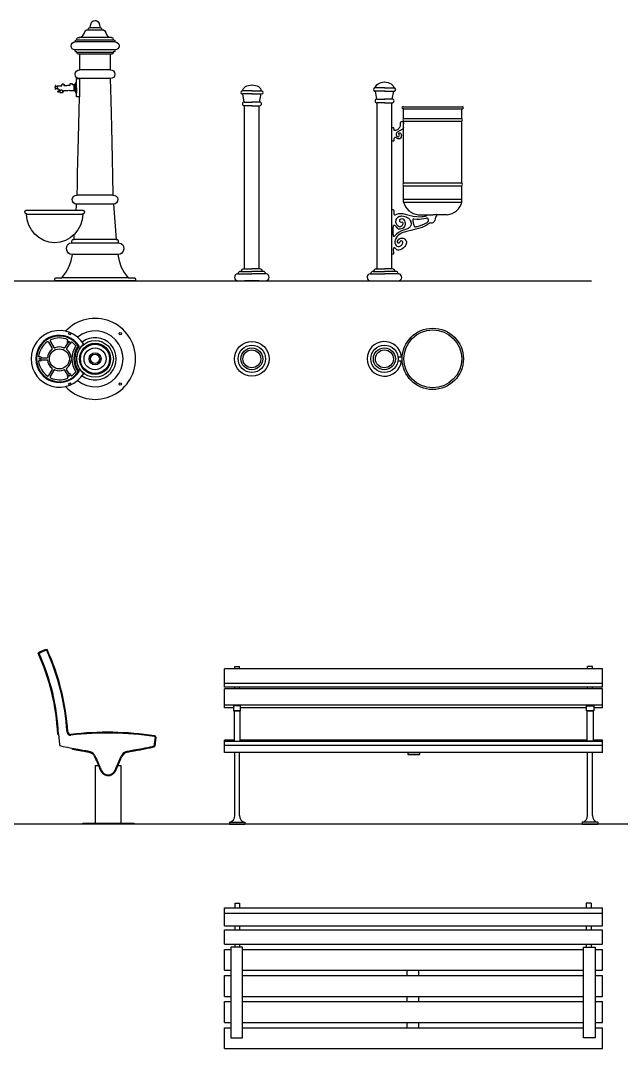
# Model space of a CAD drawing. Header units: millimetres. Extents: x 4238 to 14021, y -44 to 5418.
# Drawn here: x 7215 to 10331, y -44 to 5289 of the extents above; entities that cross this region are included whole.
import ezdxf

# ---------------------------------------------------------------- set-up
doc = ezdxf.new("R2010")
doc.units = ezdxf.units.MM
doc.layers.add('cad-block.com', color=250, linetype='Continuous')

# ---------------------------------------------------------------- blocks, each defined once
blk = doc.blocks.new('bench 1_side_cad-block.com')
at = {"color": 0}
for p, q in [((-258.2, 466.1), (-262.2, 465.9)), ((-258.2, 466.1), (-253.1, 413.3)), ((243.1, 451.8), (236.8, 405.3)), ((247.2, 451.9), (240.7, 404.8)), ((-188, 394.2), (-188.8, 390.4)), ((-66.4, 305), (-51.3, 305)), ((-66.4, 5), (-66.4, 305)), ((50.5, 305), (66.6, 305)), ((66.6, 5), (66.6, 305)), ((-132.5, 5), (132.5, 5)), ((-132.5, 0), (-132.5, 5)), ((132.5, 0), (-132.5, 0)), ((-64.9, 5), (65.1, 5)), ((132.5, 5), (132.5, 0))]:
    blk.add_line(p, q, dxfattribs=at)
for centre, radius, start, end in [((-295.8, 790), 118.5, 100.2214, 125.1364), ((-1456.1, 393.9), 1249.3, 3.8734, 24.2291), ((-1383, 417.6), 1121.8, 2.4651, 24.7273), ((-295.8, 790), 114.5, 101.7815, 123.5319), ((-1381, 417.8), 1123.9, 2.4608, 24.5873), ((-1456.1, 393.9), 1245.3, 3.8688, 24.0834), ((-195.5, 480), 18.3, 186.5571, 274.6556), ((-195.5, 480), 14.3, 186.5571, 274.6556), ((-3.9, -1196.2), 1672.9, 81.6055, 96.5368), ((-3.9, -1196.2), 1668.9, 81.605, 96.5392), ((239.5, 451), 3.79, 12.5275, 85.7617), ((239.5, 451), 7.79, 6.3348, 85.7617), ((-243.2, 415.9), 10.3, 194.9532, 256.5278), ((236, 406), 4.89, 294.3934, 345.9774), ((-102.2, 341.6), 31.4, 28.0489, 54.9987), ((-102.2, 341.6), 35.4, 28.0489, 54.9987), ((118.6, 326.3), 58.2, 128.8093, 152.9606), ((118.6, 326.3), 54.2, 129.0187, 152.9606)]:
    blk.add_arc(centre, radius, start, end, dxfattribs=at)
for points, knots in [([(-245.6, 405.9), (-230.4, 402.8), (-201.4, 396.7), (-160.2, 389.1), (-127.9, 383.2), (-106.3, 379.7), (-94, 376.9), (-86.9, 373.9), (-83.2, 371.5), (-81.9, 370.6)], [0, 0, 0, 0, 46.488707, 88.875786, 125.620049, 145.090148, 154.608887, 163.30182, 167.996873, 167.996873, 167.996873, 167.996873]), ([(-188.8, 390.4), (-182.8, 389.2), (-176.9, 388.1), (-164.9, 385.9), (-158.8, 384.8), (-146.7, 382.6), (-140.6, 381.5), (-131.6, 379.9), (-128.7, 379.4), (-123.4, 378.5), (-121.1, 378.1), (-116.5, 377.3), (-114.2, 376.9), (-110.1, 376.2), (-108.3, 375.9), (-105.4, 375.3), (-104.3, 375.1), (-102.1, 374.6), (-101, 374.4), (-98.6, 373.8), (-97.3, 373.4), (-95.1, 372.8), (-94.3, 372.5), (-92.6, 371.9), (-91.7, 371.5), (-90, 370.7), (-89.1, 370.3), (-87.5, 369.4), (-86.8, 369), (-85.5, 368.2), (-84.8, 367.8), (-84.1, 367.3)], [58.71184, 58.71184, 58.71184, 58.71184, 76.881178, 76.881178, 95.346064, 95.346064, 113.81095, 113.81095, 122.757193, 122.757193, 129.763493, 129.763493, 136.769793, 136.769793, 142.370767, 142.370767, 145.800372, 145.800372, 149.229977, 149.229977, 153.583246, 153.583246, 156.519745, 156.519745, 159.456245, 159.456245, 162.74667, 162.74667, 165.414627, 165.414627, 167.996873, 167.996873, 167.996873, 167.996873]), ([(82.1, 371.7), (83, 372.3), (86.4, 374.3), (93, 377.2), (109.2, 380.9), (138.4, 385.6), (180.8, 393.5), (215.4, 399.9), (234.2, 404.7), (236.8, 405.3)], [10.937691, 10.937691, 10.937691, 10.937691, 14.108897, 22.80183, 32.320569, 63.999291, 111.382368, 161.713075, 169.61844, 169.61844, 169.61844, 169.61844]), ([(84.5, 368.4), (84.9, 368.7), (85.4, 369), (86.6, 369.8), (87.3, 370.2), (88.8, 370.9), (89.6, 371.3), (91.3, 372), (92.3, 372.4), (94.3, 373.1), (95.3, 373.4), (97.3, 374), (98.4, 374.3), (100.4, 374.8), (101.4, 375), (103.6, 375.4), (104.7, 375.7), (107, 376.1), (108.2, 376.4), (111.7, 377), (114, 377.5), (121, 378.7), (125.7, 379.5), (133.3, 380.8), (136.2, 381.3), (141.9, 382.3), (144.8, 382.8), (153.5, 384.4), (159.3, 385.4), (170.2, 387.4), (175.4, 388.4), (190.9, 391.3), (201.2, 393.2), (215.3, 396.2), (218.9, 397), (225.1, 398.4), (227.7, 399), (232.8, 400.2), (235.4, 400.9), (238, 401.5)], [11.151629, 11.151629, 11.151629, 11.151629, 12.985734, 12.985734, 15.725955, 15.725955, 18.466177, 18.466177, 21.988985, 21.988985, 25.351373, 25.351373, 28.713762, 28.713762, 31.897503, 31.897503, 35.469233, 35.469233, 39.040962, 39.040962, 46.184421, 46.184421, 60.47134, 60.47134, 69.263341, 69.263341, 78.055343, 78.055343, 95.639345, 95.639345, 111.401571, 111.401571, 142.926022, 142.926022, 154.114058, 154.114058, 161.892494, 161.892494, 169.874113, 169.874113, 169.874113, 169.874113]), ([(-74.5, 356.4), (-72.3, 352.1), (-70.1, 347.8), (-66.6, 340.6), (-65.2, 337.7), (-62.6, 331.9), (-61.3, 329), (-57.5, 320.2), (-55, 314.3), (-51.8, 306.3), (-51, 304.3), (-49.4, 300), (-48.5, 297.7), (-46.6, 293), (-45.7, 290.7), (-43.7, 286.2), (-42.7, 284), (-41, 280.4), (-40.3, 279), (-38.7, 276.2), (-37.9, 274.8), (-36.2, 272), (-35.2, 270.6), (-33.5, 268.3), (-32.7, 267.4), (-31.4, 265.9), (-30.7, 265.2), (-29.4, 264), (-28.8, 263.3), (-26.7, 261.6), (-25.2, 260.5), (-22.5, 258.7), (-21.3, 257.9), (-18.8, 256.6), (-17.5, 255.9), (-13.6, 254.2), (-10.8, 253.3), (-6.5, 252.4), (-5, 252.2), (-2, 251.9), (-0.5, 251.9), (2.8, 252), (4.7, 252.2), (8.4, 252.9), (10.2, 253.4), (13.9, 254.7), (15.9, 255.5), (19.3, 257.2), (20.8, 258.1), (23.7, 259.9), (25.1, 261), (27.8, 263.2), (29, 264.3), (31.1, 266.5), (31.9, 267.4), (33.5, 269.4), (34.2, 270.3), (35.8, 272.7), (36.7, 274), (38, 276.5), (38.6, 277.6), (39.7, 279.7), (40.2, 280.8), (41, 282.5), (41.3, 283.2), (41.9, 284.6), (42.2, 285.2), (43.1, 287.3), (43.7, 288.6), (45.4, 292.7), (46.6, 295.4), (50, 303.6), (52.2, 309.1), (56.6, 320), (58.8, 325.5), (63.9, 337.7), (67, 344.4), (70.3, 351)], [7.45092, 7.45092, 7.45092, 7.45092, 22.078019, 22.078019, 31.735916, 31.735916, 41.393814, 41.393814, 60.709608, 60.709608, 67.175122, 67.175122, 74.613045, 74.613045, 82.050968, 82.050968, 89.05615, 89.05615, 93.620963, 93.620963, 98.185776, 98.185776, 102.947924, 102.947924, 106.04486, 106.04486, 108.518174, 108.518174, 110.991488, 110.991488, 115.938116, 115.938116, 119.842499, 119.842499, 123.746882, 123.746882, 131.555648, 131.555648, 135.547712, 135.547712, 139.539776, 139.539776, 144.561897, 144.561897, 149.584018, 149.584018, 155.218337, 155.218337, 159.970616, 159.970616, 164.722895, 164.722895, 169.423049, 169.423049, 172.805942, 172.805942, 176.188836, 176.188836, 180.56899, 180.56899, 184.007661, 184.007661, 187.446332, 187.446332, 189.651959, 189.651959, 191.857586, 191.857586, 196.268841, 196.268841, 205.09135, 205.09135, 222.736369, 222.736369, 240.381388, 240.381388, 262.831517, 262.831517, 262.831517, 262.831517]), ([(-70.9, 358.3), (-68.4, 353.3), (-59.3, 335.3), (-48.4, 308.9), (-38.6, 283.2), (-29.5, 268.6), (-18.9, 260.5), (-7, 255.7), (6.3, 255.7), (18.2, 260.5), (28.4, 268.4), (34, 276.9), (39.6, 289), (50, 313.7), (58.8, 337.2), (66.8, 352.8)], [7.45092, 7.45092, 7.45092, 7.45092, 24.09007, 67.965748, 93.004595, 106.6789, 118.806426, 132.553999, 144.238458, 157.986031, 170.113558, 182.413766, 187.911039, 210.279972, 262.831517, 262.831517, 262.831517, 262.831517])]:
    blk.add_open_spline(points, degree=3, knots=knots, dxfattribs=at)
blk = doc.blocks.new('bench 2_front_cad-block.com')
at = {"color": 0}
for p, q in [((980, 805.8), (-980, 805.8)), ((-980, 710.8), (-980, 805.8)), ((-927.4, 818.1), (-902.4, 818.1)), ((-927.4, 805.8), (-927.4, 818.1)), ((-902.4, 805.8), (-902.4, 818.1)), ((927.5, 818.1), (902.5, 818.1)), ((902.5, 805.8), (902.5, 818.1)), ((927.5, 805.8), (927.5, 818.1)), ((980, 710.8), (980, 805.8)), ((980, 729.4), (-980, 729.4)), ((980, 710.8), (-980, 710.8)), ((980, 702.9), (-980, 702.9)), ((980, 702.9), (-980, 702.9)), ((-980, 604.3), (-980, 702.9)), ((-927.4, 702.9), (-927.4, 710.8)), ((-902.4, 702.9), (-902.4, 710.8)), ((902.5, 702.9), (902.5, 710.8)), ((927.5, 702.9), (927.5, 710.8)), ((980, 604.3), (980, 702.9)), ((980, 617.2), (-980, 617.2)), ((-934.7, 604.3), (-980, 604.3)), ((896.7, 604.3), (-896.7, 604.3)), ((896.7, 604.3), (887.3, 604.3)), ((980, 604.3), (934.8, 604.3)), ((-980, 371.7), (-980, 436.6)), ((-930.6, 436.6), (-980, 436.6)), ((980, 428.5), (-980, 428.5)), ((899.4, 436.6), (-899.4, 436.6)), ((899.4, 436.6), (883.2, 436.6)), ((980, 436.6), (930.7, 436.6)), ((980, 436.6), (930.7, 436.6)), ((980, 371.7), (980, 436.6)), ((980, 408.2), (-980, 408.2)), ((980, 371.7), (-980, 371.7)), ((-927.4, 45.1), (-927.4, 371.7)), ((-902.4, 45.1), (-902.4, 371.7)), ((-30, 371.7), (-30, 361.7)), ((-30, 371.7), (30, 371.7)), ((-30, 361.7), (30, 361.7)), ((30, 371.7), (30, 361.7)), ((902.5, 45.1), (902.5, 371.7)), ((927.5, 45.1), (927.5, 371.7)), ((-954.9, 10), (-954.9, 0)), ((-954.9, 10), (-874.9, 10)), ((-954.9, 0), (-874.9, 0)), ((-874.9, 10), (-874.9, 0)), ((875, 10), (875, 0)), ((955, 10), (875, 10)), ((875, 0), (955, 0)), ((955, 10), (955, 0))]:
    blk.add_line(p, q, dxfattribs=at)
for points in [[(-896.7, 613.1), (-934.7, 613.1), (-934.7, 588.1), (-896.7, 588.1)], [(-899.4, 588.1), (-930.6, 588.1), (-930.6, 431.4), (-899.4, 431.4)], [(896.7, 613.1), (934.8, 613.1), (934.8, 588.1), (896.7, 588.1)], [(899.4, 588.1), (930.7, 588.1), (930.7, 431.4), (899.4, 431.4)]]:
    blk.add_lwpolyline(points, close=True, dxfattribs=at)
for centre, start, end in [((-961, 43.1), 280.4031, 3.4448), ((-868.9, 43.1), 176.5552, 259.5969), ((868.9, 43.1), 280.4031, 3.4448), ((961.1, 43.1), 176.5552, 259.5969)]:
    blk.add_arc(centre, 33.6, start, end, dxfattribs=at)
blk = doc.blocks.new('bench 2_top_cad-block.com')
at = {"color": 0}
for p, q in [((-980, 0), (980, 0)), ((-980, -93), (-980, 0)), ((-927, 25), (-927, 0)), ((-927, 25), (-902, 25)), ((-902, 25), (-902, 0)), ((895.7, 25), (895.7, 0)), ((920.7, 25), (895.7, 25)), ((920.7, 25), (920.7, 0)), ((980, -93), (980, 0)), ((-980, -28.2), (980, -28.2)), ((-980, -93), (980, -93)), ((-927, -93), (-927, -113.5)), ((-902, -93), (-902, -113.5)), ((895.7, -93), (895.7, -113.5)), ((920.7, -93), (920.7, -113.5)), ((-980, -113.5), (980, -113.5)), ((-980, -188.6), (-980, -113.5)), ((980, -188.6), (980, -113.5)), ((-980, -188.6), (980, -188.6)), ((-927, -188.6), (-927, -203.8)), ((-902, -188.6), (-902, -203.8)), ((895.7, -188.6), (895.7, -203.8)), ((920.7, -188.6), (920.7, -203.8)), ((-980, -216.1), (-947.9, -216.1)), ((-980, -323.7), (-980, -216.1)), ((-887.1, -216.1), (880.8, -216.1)), ((941.6, -216.1), (980, -216.1)), ((941.6, -216.1), (980.1, -216.1)), ((980, -323.7), (980, -216.1)), ((-980, -323.7), (-947.9, -323.7)), ((-980, -351.3), (-947.9, -351.3)), ((-980, -458.9), (-980, -351.3)), ((-887.1, -323.7), (880.8, -323.7)), ((-887.1, -351.3), (880.8, -351.3)), ((-33.1, -351.3), (-33.1, -323.7)), ((26.9, -351.3), (26.9, -323.7)), ((941.6, -323.7), (980, -323.7)), ((941.6, -323.7), (980.1, -323.7)), ((941.6, -351.3), (980, -351.3)), ((941.6, -351.3), (980.1, -351.3)), ((980, -458.9), (980, -351.3)), ((-980, -458.9), (-947.9, -458.9)), ((-887.1, -458.9), (880.8, -458.9)), ((-33.1, -486.4), (-33.1, -458.9)), ((26.9, -486.4), (26.9, -458.9)), ((941.6, -458.9), (980, -458.9)), ((941.6, -458.9), (980.1, -458.9)), ((-980, -486.4), (-947.9, -486.4)), ((-980, -594), (-980, -486.4)), ((-887.1, -486.4), (880.8, -486.4)), ((941.6, -486.4), (980, -486.4)), ((941.6, -486.4), (980.1, -486.4)), ((980, -594), (980, -486.4)), ((-980, -594), (-947.9, -594)), ((-980, -621.6), (-947.9, -621.6)), ((-980, -729.2), (-980, -621.6)), ((-887.1, -594), (880.8, -594)), ((-887.1, -621.6), (880.8, -621.6)), ((-33.1, -621.6), (-33.1, -594)), ((26.9, -621.6), (26.9, -594)), ((941.6, -594), (980, -594)), ((941.6, -594), (980.1, -594)), ((941.6, -621.6), (980, -621.6)), ((941.6, -621.6), (980.1, -621.6)), ((980, -729.2), (980, -621.6)), ((-980, -729.2), (980, -729.2))]:
    blk.add_line(p, q, dxfattribs=at)
for points in [[(-887.1, -203.8), (-947.9, -203.8), (-947.9, -675), (-887.1, -675)], [(880.8, -203.8), (941.6, -203.8), (941.6, -675), (880.8, -675)]]:
    blk.add_lwpolyline(points, close=True, dxfattribs=at)
blk = doc.blocks.new('SAF det 1_side_cad-block.com')
at = {"color": 0}
for p, q in [((-25.4, 1316.8), (-20.5, 1334.3)), ((-20.5, 1334.3), (-16.3, 1342.5)), ((-16.3, 1342.5), (-9.5, 1347.8)), ((-9.5, 1347.8), (0, 1349.8)), ((0, 1349.8), (2.7, 1349.6)), ((2.7, 1349.6), (4.7, 1349.3)), ((4.7, 1349.3), (8.9, 1348)), ((8.9, 1348), (16.1, 1342.5)), ((16.1, 1342.5), (20.5, 1334.3)), ((20.5, 1334.3), (24.7, 1318.2)), ((-60.8, 1274.6), (-57.2, 1282.8)), ((-57.2, 1282.8), (-53.7, 1290.8)), ((-53.7, 1290.8), (-50.1, 1296.5)), ((-50.1, 1296.5), (-44, 1300.9)), ((-44, 1300.9), (-36.2, 1302.3)), ((-36.2, 1302.3), (-34.9, 1302.3)), ((-34.9, 1302.3), (-34.2, 1309.1)), ((-34.9, 1302.3), (34.7, 1302.3)), ((-34.2, 1309.1), (-31.8, 1311.6)), ((-31.8, 1311.6), (-28.5, 1312.6)), ((-28.5, 1312.6), (-26.9, 1314)), ((28.5, 1312.6), (-28.5, 1312.6)), ((-26.9, 1314), (-25.4, 1316.8)), ((24.7, 1318.2), (25.2, 1316.8)), ((25.2, 1316.8), (26.7, 1314)), ((26.7, 1314), (28.5, 1312.6)), ((28.5, 1312.6), (31.8, 1311.6)), ((31.8, 1311.6), (34.2, 1309.1)), ((34.2, 1309.1), (34.7, 1302.3)), ((34.7, 1302.3), (35.4, 1302.3)), ((35.4, 1302.3), (43.5, 1301.1)), ((43.5, 1301.1), (49.9, 1296.7)), ((49.9, 1296.7), (53.5, 1291)), ((53.5, 1291), (55, 1287.9)), ((55, 1287.9), (57.2, 1282.6)), ((57.2, 1282.6), (61, 1274.4)), ((-124.6, 1218.3), (-122.8, 1226.7)), ((-122.8, 1226.7), (-118.2, 1233.3)), ((-118.2, 1233.3), (-111.1, 1237.7)), ((-111.1, 1237.7), (-102.7, 1239.1)), ((-103, 1244.6), (-102.1, 1247)), ((-103, 1243.1), (-103, 1244.6)), ((-102.7, 1239.1), (-103, 1243.1)), ((102.8, 1239.1), (-102.7, 1239.1)), ((-102.1, 1247), (-99.4, 1248.4)), ((-99.4, 1248.4), (-94.4, 1249)), ((-94.4, 1249), (-94.1, 1249)), ((-94.1, 1255), (-93, 1258.5)), ((-94.1, 1249), (-94.1, 1255)), ((-94.1, 1249), (94.1, 1249)), ((-93, 1258.5), (-90.6, 1260.7)), ((-90.6, 1260.7), (-87, 1261.4)), ((-87, 1261.4), (-84.2, 1261.4)), ((-84.2, 1261.4), (-79.7, 1262)), ((85.1, 1261.4), (-84.2, 1261.4)), ((-79.7, 1262), (-74.7, 1263.1)), ((-74.7, 1263.1), (-66.9, 1267.3)), ((-66.9, 1267.3), (-60.8, 1274.6)), ((61, 1274.4), (67, 1267.1)), ((67, 1267.1), (75.4, 1262.9)), ((75.4, 1262.9), (85.1, 1261.4)), ((85.1, 1261.4), (86.8, 1261.4)), ((86.8, 1261.4), (91.2, 1260.1)), ((91.2, 1260.1), (92.6, 1258.9)), ((92.6, 1258.9), (94.1, 1252.3)), ((94.1, 1252.3), (94.1, 1249)), ((94.1, 1249), (97.4, 1249)), ((97.4, 1249), (98.5, 1248.8)), ((98.5, 1248.8), (99.6, 1248.4)), ((99.6, 1248.4), (102.3, 1247)), ((102.3, 1247), (103, 1244.6)), ((103, 1244.6), (102.8, 1239.1)), ((102.8, 1239.1), (111.4, 1237.7)), ((111.4, 1237.7), (118.2, 1233.3)), ((118.2, 1233.3), (122.9, 1226.7)), ((122.9, 1226.7), (124.4, 1218.1)), ((-122.9, 1210.1), (-124.6, 1218.3)), ((-118.4, 1203.1), (-122.9, 1210.1)), ((-111.4, 1198.8), (-118.4, 1203.1)), ((-102.7, 1197.5), (-111.4, 1198.8)), ((-103, 1192.5), (-102.7, 1197.5)), ((-102.9, 1191.3), (-103, 1192.5)), ((-101.8, 1189.1), (-102.9, 1191.3)), ((102.8, 1197.5), (-102.7, 1197.5)), ((-99, 1187.8), (-101.8, 1189.1)), ((-94.1, 1187.4), (-99, 1187.8)), ((-94.1, 1186.5), (-94.1, 1187.4)), ((-94.1, 1186.5), (94.1, 1186.5)), ((-93.5, 1181.2), (-94.1, 1186.5)), ((-91.2, 1177.7), (-93.5, 1181.2)), ((-86.4, 1175.7), (-91.2, 1177.7)), ((-79.5, 1175.2), (-86.4, 1175.7)), ((-78.9, 1175.2), (-79.5, 1175.2)), ((-79, 1094.8), (-79, 1175.2)), ((79.1, 1175.2), (-78.9, 1175.2)), ((79, 1175.2), (79, 1094.8)), ((79.5, 1175.2), (79.1, 1175.2)), ((86.6, 1175.7), (79.5, 1175.2)), ((91.2, 1177.7), (86.6, 1175.7)), ((93.7, 1181.2), (91.2, 1177.7)), ((94.1, 1186.5), (93.7, 1181.2)), ((94.6, 1187.4), (94.1, 1186.5)), ((99.6, 1188), (94.6, 1187.4)), ((102.3, 1189.6), (99.6, 1188)), ((103.2, 1192), (102.3, 1189.6)), ((111.2, 1198.8), (102.8, 1197.5)), ((102.8, 1197.5), (103, 1193.1)), ((103, 1193.1), (103.2, 1192)), ((118.4, 1203.1), (111.2, 1198.8)), ((122.9, 1209.9), (118.4, 1203.1)), ((124.4, 1218.1), (122.9, 1209.9)), ((-102.9, 1070.9), (-101.5, 1080.2)), ((-101.1, 1061.9), (-102.9, 1070.9)), ((-101.5, 1080.2), (-96.4, 1087.9)), ((-96.4, 1087.9), (-89.2, 1092.8)), ((-89.2, 1092.8), (-79, 1094.8)), ((79, 1094.8), (-79, 1094.8)), ((79, 1094.8), (88.3, 1093)), ((88.3, 1093), (96, 1088.2)), ((96, 1088.2), (101.1, 1080.7)), ((102.8, 1071.2), (100.9, 1062.1)), ((101.1, 1080.7), (102.8, 1071.2)), ((-105.5, 1016.3), (-118.5, 1016.3)), ((-108.5, 986.3), (-108.5, 1016.3)), ((-105.5, 986.3), (-105.5, 1016.3)), ((-96, 1054.6), (-101.1, 1061.9)), ((-95.5, 1027.8), (-100.1, 1027.8)), ((-100.1, 1023.8), (-100.1, 1027.8)), ((-100.1, 1021.9), (-100.1, 1023.8)), ((-100.1, 1019.4), (-100.1, 1021.9)), ((-100.1, 1016.3), (-100.1, 1019.4)), ((-100.1, 1004.1), (-100.1, 1016.3)), ((-88.7, 1050.1), (-96, 1054.6)), ((-95.5, 1038.9), (-95.5, 1048.6)), ((-95.5, 1048.6), (-79.9, 1048.6)), ((-95.5, 963.6), (-95.5, 1038.9)), ((-95.5, 1001.3), (-95.5, 1027.8)), ((-79.9, 1048.6), (-88.7, 1050.1)), ((-79.4, 1048.6), (-79.9, 1048.6)), ((79, 1048.6), (-79.4, 1048.6)), ((-79.4, 954), (-79.4, 1048.6)), ((88.7, 1050.1), (79, 1048.6)), ((79, 1048.6), (80.5, 994.7)), ((96.2, 1054.8), (88.7, 1050.1)), ((100.9, 1062.1), (96.2, 1054.8)), ((-204.4, 994.4), (-204.4, 1012.4)), ((-204.4, 1009.5), (-195.9, 1009.5)), ((-204.4, 997.3), (-195.9, 997.3)), ((-195.9, 1011.4), (-195.9, 995.4)), ((-195.9, 1011.4), (-172.2, 1011.4)), ((-195.9, 995.4), (-188.9, 995.4)), ((-118.5, 986.3), (-105.5, 986.3)), ((-100.1, 1001.3), (-100.1, 1004.1)), ((-100.1, 1001.3), (-100.1, 998.4)), ((-100.1, 998.4), (-100.1, 986.3)), ((-100.1, 986.3), (-100.1, 983.2)), ((-100.1, 983.2), (-100.1, 980.6)), ((-100.1, 980.6), (-100.1, 978.7)), ((-100.1, 978.7), (-100.1, 974.8)), ((-95.5, 974.8), (-100.1, 974.8)), ((-95.5, 1001.3), (-95.5, 974.8)), ((-95.5, 954), (-95.5, 963.6)), ((80.5, 994.7), (81.7, 934.6)), ((-81.4, 954), (-95.5, 954)), ((-82.8, 881.4), (-81.4, 954)), ((81.7, 934.6), (83.4, 868.3)), ((-84.5, 811.1), (-82.8, 881.4)), ((83.4, 868.3), (84.9, 795.8)), ((-86, 743.7), (-84.5, 811.1)), ((84.9, 795.8), (86.7, 717.4)), ((-87.4, 678.5), (-86, 743.7)), ((86.7, 717.4), (88.5, 632.4)), ((-88.7, 616.2), (-87.4, 678.5)), ((-90.2, 556.4), (-88.7, 616.2)), ((88.5, 632.4), (90.5, 541.6)), ((-91.2, 499.3), (-90.2, 556.4)), ((90.5, 541.6), (92.3, 444.5)), ((-92.5, 444.5), (-91.2, 499.3)), ((-117.9, 422.5), (-115.5, 431.5)), ((-115.5, 431.5), (-110.1, 438.6)), ((-110.1, 438.6), (-102.4, 442.8)), ((-102.4, 442.8), (-92.5, 444.5)), ((92.3, 444.5), (-92.5, 444.5)), ((92.3, 444.5), (102.2, 442.8)), ((102.2, 442.8), (110.2, 438.3)), ((110.2, 438.3), (115.7, 431.1)), ((115.7, 431.1), (117.9, 422.2)), ((-116.8, 413.2), (-117.9, 422.5)), ((-112.4, 404.8), (-116.8, 413.2)), ((-105.1, 399.2), (-112.4, 404.8)), ((-95.5, 396.6), (-105.1, 399.2)), ((-98, 365.9), (-96, 386.9)), ((-96, 386.9), (-95.5, 396.6)), ((95.5, 396.6), (-95.5, 396.6)), ((104.8, 399), (95.5, 396.6)), ((95.5, 396.6), (109, 214.5)), ((111.9, 404.6), (104.8, 399)), ((116.6, 412.9), (111.9, 404.6)), ((117.9, 422.2), (116.6, 412.9)), ((-363.8, 357.1), (-360.7, 363.4)), ((-362.2, 349.7), (-363.8, 357.1)), ((-356.1, 345.3), (-362.2, 349.7)), ((-360.7, 363.4), (-357.4, 365.2)), ((-357.4, 365.2), (-353.8, 365.9)), ((-356.1, 345.3), (-63.5, 345.3)), ((-352.7, 316.4), (-356.1, 345.3)), ((-353.8, 365.9), (-98, 365.9)), ((-98, 365.9), (-65.7, 365.9)), ((-63.5, 345.3), (-66.8, 316.4)), ((-65.7, 365.9), (-61.5, 365.2)), ((-56.9, 349.7), (-63.5, 345.3)), ((-61.5, 365.2), (-58.2, 363.4)), ((-58.2, 363.4), (-55.1, 357.1)), ((-55.1, 357.1), (-56.9, 349.7)), ((-343.7, 288.5), (-352.7, 316.4)), ((-330.2, 263.8), (-343.7, 288.5)), ((-75.7, 288.5), (-89.2, 263.8)), ((-66.8, 316.4), (-75.7, 288.5)), ((-312.3, 241.9), (-330.2, 263.8)), ((-290.7, 223.6), (-312.3, 241.9)), ((-266.3, 209.5), (-290.7, 223.6)), ((-129.4, 223.2), (-153.4, 209.5)), ((-108.4, 240.6), (-129.4, 223.2)), ((-118.1, 211.2), (-114.4, 213.6)), ((-114.4, 213.6), (-109, 214.5)), ((-109, 214.5), (-108.6, 229.6)), ((109, 214.5), (-109, 214.5)), ((-108.6, 229.6), (-108.4, 240.6)), ((-107.1, 241.9), (-108.4, 240.6)), ((-89.2, 263.8), (-107.1, 241.9)), ((109, 214.5), (111.9, 214.3)), ((111.9, 214.3), (114.3, 213.6)), ((114.3, 213.6), (117.9, 211.4)), ((-238.7, 200.2), (-266.3, 209.5)), ((-209.8, 196), (-238.7, 200.2)), ((-180.8, 200.2), (-209.8, 196)), ((-153.4, 209.5), (-180.8, 200.2)), ((-147.9, 164.6), (-146.4, 177)), ((-145, 153.3), (-147.9, 164.6)), ((-146.4, 177), (-140.8, 187.4)), ((-140.8, 187.4), (-132, 194.2)), ((-132, 194.2), (-121.9, 196.9)), ((-120.1, 196.9), (-121.9, 196.9)), ((-121.9, 196.9), (-121.4, 196.9)), ((-121.4, 196.9), (-121, 197.1)), ((-121.4, 196.9), (-120.1, 196.9)), ((-121, 197.1), (-120.8, 198)), ((-120.8, 198), (-120.5, 201.9)), ((-120.5, 201.9), (-120.3, 205.3)), ((-120.3, 205.3), (-119.7, 207.7)), ((-120.1, 196.9), (121.8, 196.7)), ((-119.7, 207.7), (-118.1, 211.2)), ((117.9, 211.4), (119.7, 207.7)), ((119.7, 207.7), (120.3, 201.7)), ((120.3, 201.7), (120.5, 198.4)), ((120.5, 198.4), (121, 197.1)), ((121, 197.1), (121.4, 196.9)), ((121.4, 196.9), (121.8, 196.7)), ((121.8, 196.7), (133.3, 193.8)), ((133.3, 193.8), (142.2, 187.4)), ((142.2, 187.4), (147.9, 176.8)), ((149.5, 164.6), (146.6, 153.1)), ((147.9, 176.8), (149.5, 164.6)), ((-137.8, 143.6), (-145, 153.3)), ((-128.2, 137.7), (-137.8, 143.6)), ((-117.6, 135.9), (-128.2, 137.7)), ((-124.5, 102.5), (-117.6, 135.5)), ((-115.7, 135.5), (-117.6, 135.9)), ((-117.6, 135.5), (-117.6, 135.9)), ((-115.7, 135.5), (-117.6, 135.5)), ((117.4, 135.5), (-115.7, 135.5)), ((129.8, 137.6), (117.4, 135.5)), ((117.4, 135.5), (124.7, 102.5)), ((139.7, 143.6), (129.8, 137.6)), ((146.6, 153.1), (139.7, 143.6)), ((-151.7, 42), (-136, 71.2)), ((-136, 71.2), (-124.5, 102.5)), ((124.7, 102.5), (136, 71.2)), ((136, 71.2), (151.7, 42)), ((-209.1, 11), (-208.7, 11.9)), ((-209.1, 0), (-209.1, 11)), ((209.1, 0), (-209.1, 0)), ((-208.7, 11.9), (-207.4, 13.2)), ((-207.4, 13.2), (-202.9, 14.4)), ((-202.9, 14.4), (-172, 14.4)), ((-172, 14.4), (-151.7, 42)), ((171.6, 14.4), (-172, 14.4)), ((151.7, 42), (171.6, 14.4)), ((171.6, 14.4), (204, 14.4)), ((204, 14.4), (205.2, 14.2)), ((205.2, 14.2), (207.3, 13.2)), ((207.3, 13.2), (208.7, 11.9)), ((208.7, 11.9), (209.1, 10)), ((209.1, 10), (209.1, 0))]:
    blk.add_line(p, q, dxfattribs=at)
for points in [[(-105.5, 1016.3), (-100.1, 1027.8)], [(-183.1, 985.4), (-183.1, 976.7), (-167.1, 976.7), (-167.1, 985.8)], [(-105.5, 986.3), (-100.1, 974.8)]]:
    blk.add_lwpolyline(points, dxfattribs=at)
blk.add_lwpolyline([(-206.4, 994.4), (-204.4, 994.4), (-204.4, 1012.4), (-206.4, 1012.4)], close=True, dxfattribs=at)
for centre, radius, start, end in [((-127.3, 1017.7), 8.96, 350.7351, 353.6337), ((-180.1, 1003.4), 27.8, 161.0754, 198.9246), ((-173.4, 850.2), 131.1, 94.2296, 98.2653), ((-173.4, 850.2), 131.1, 86.9154, 87.2341)]:
    blk.add_arc(centre, radius, start, end, dxfattribs=at)
blk.add_open_spline([(-172.2, 1011.4), (-172.3, 1011.8), (-172.4, 1012.2), (-172.5, 1012.6), (-172.6, 1012.8), (-173.2, 1014.9), (-172.1, 1018.7), (-167.8, 1021.7), (-162.9, 1021.3), (-160.4, 1017.7), (-160.5, 1014.5), (-161.8, 1013.2), (-162.2, 1012.8)], degree=3, knots=[-1.180937, -1.180937, -1.180937, -1.180937, 0, 0, 0, 0.776626, 6.36049, 10.306309, 16.043063, 18.676586, 22.670065, 24.256442, 24.256442, 24.256442, 24.256442], dxfattribs=at)
for points in [[(-162.2, 1012.8), (-153, 1013.1), (-141.1, 1013.9), (-129.4, 1014.7)], [(-129.4, 1014.7), (-129.9, 1016.6), (-129.2, 1020.5), (-126.9, 1022.6), (-123.2, 1023.2), (-119, 1020.8), (-118.4, 1016.7)], [(-193.6, 982), (-194.4, 981.6), (-194.5, 980.7), (-193.3, 980.1), (-190.2, 980.3), (-185.5, 983.1), (-182.9, 985.6), (-179.5, 988.3), (-176.2, 989.6), (-171.5, 989), (-168.1, 986.9), (-166, 983.4), (-166.4, 981.1)], [(-188.9, 995.4), (-185.7, 992.6), (-185.9, 989.2), (-193.6, 982)], [(-166.4, 981.1), (-165.5, 980.7), (-163.8, 981.1), (-161.6, 984.4), (-160.7, 987.5)], [(-160.7, 987.5), (-146.7, 987.3), (-136.2, 987.8), (-118.5, 986.3)]]:
    blk.add_spline(points, degree=3, dxfattribs=at)
blk = doc.blocks.new('SAF det 1_top_cad-block.com')
at = {"color": 0}
for p, q in [((-132.4, 106.2), (-130.7, 109.2)), ((-241, 87), (-222.2, 54.4)), ((-232.4, 92), (-213.5, 59.4)), ((-143.7, 81.6), (-156.5, 59.4)), ((-135, 76.6), (-147.8, 54.4)), ((-143.7, 91.6), (-140.6, 96.8)), ((-126.3, 81.6), (-123.3, 86.8)), ((-119.4, 98.7), (-117.7, 101.7)), ((-303.3, 7.5), (-306.8, 7.5)), ((-285, 10), (-291, 10)), ((-276.3, 5), (-246.8, 5)), ((-123.2, 5), (-119.9, 5)), ((-303.3, -7.5), (-306.8, -7.5)), ((-285, -10), (-291, -10)), ((-276.3, -5), (-246.8, -5)), ((-123.2, -5), (-119.9, -5)), ((-222.2, -54.4), (-241, -87)), ((-213.5, -59.4), (-232.4, -92)), ((-143.7, -81.6), (-156.5, -59.4)), ((-135, -76.6), (-147.8, -54.4)), ((-143.7, -91.6), (-140.6, -96.8)), ((-132.3, -106.1), (-130.6, -109.2)), ((-126.3, -81.6), (-123.3, -86.8)), ((-119.3, -98.6), (-117.6, -101.7))]:
    blk.add_line(p, q, dxfattribs=at)
for centre, radius in [((-130.8, 130.8), 6), ((130.8, 130.8), 6), ((-135, 86.6), 4), ((-135, 86.6), 2.5), ((0, 0), 95), ((0, 0), 80.8), ((0, 0), 75.6), ((0, 0), 57), ((-285, 0), 4), ((-285, 0), 2.5), ((-185, 0), 52), ((0, 0), 31.3), ((0, 0), 24), ((-135, -86.6), 4), ((-135, -86.6), 2.5), ((-130.8, -130.8), 6), ((130.8, -130.8), 6), ((130.8, -130.8), 6)]:
    blk.add_circle(centre, radius, dxfattribs=at)
for centre, radius, start, end in [((0, 0), 210, 223.119, 136.881), ((-185, 0), 147, 31.0068, 328.9932), ((-185, 0), 122, 32.4685, 327.5315), ((-185, 0), 118.5, 34.7262, 325.2738), ((-185, 0), 118.5, 34.4228, 325.5772), ((-185, 0), 108.5, 66.3499, 114.652), ((0, 0), 145, 231.1675, 128.8325), ((0, 0), 110, 232.6074, 127.3926), ((-185, 0), 108.5, 125.348, 173.6501), ((-245.2, 84.2), 5.01, 25.8433, 129.8006), ((-227.8, 94.2), 5.01, 110.1994, 214.1567), ((-226.8, 52.4), 5.03, 302.3976, 36.4317), ((-226.8, 52.4), 5.03, 302.3976, 36.4317), ((-209.5, 62.4), 5.03, 203.5683, 297.6024), ((-209.5, 62.4), 5.03, 203.5683, 297.6024), ((-185, 0), 62, 68.0826, 111.9174), ((-160.5, 62.4), 5.03, 242.3976, 336.4317), ((-143.2, 52.4), 5.03, 143.5683, 237.6024), ((-135, 86.6), 10, 150, 210), ((-142.5, 97.6), 2.01, 336.4094, 60), ((-135, 86.6), 10, 270, 330), ((-121.7, 85.6), 2.01, 60, 143.5906), ((-185, 0), 108.5, 38.0867, 53.6501), ((0, 0), 120, 146.1005, 213.8995), ((0, 0), 110, 142.4844, 217.5156), ((0, 0), 105, 141.4093, 218.5907), ((0, 0), 96, 127.9257, 232.0743), ((-290.8, 12), 2.01, 180, 263.5906), ((-285, 0), 10, 30, 90), ((-185, 0), 62, 128.0826, 175.3743), ((-185, 0), 62, 4.6257, 51.9174), ((-290.8, -12), 2.01, 96.4094, 180), ((-185, 0), 108.5, 186.3499, 234.652), ((-285, 0), 10, 270, 330), ((-185, 0), 62, 184.6257, 231.9174), ((-226.8, -52.4), 5.03, 323.5683, 57.6024), ((-143.2, -52.4), 5.03, 122.3976, 216.4317), ((-185, 0), 62, 308.0826, 355.3743), ((-245.2, -84.2), 5.01, 230.1994, 334.1567), ((-227.8, -94.2), 5.01, 145.8433, 249.8006), ((-185, 0), 108.5, 245.348, 293.6501), ((-209.5, -62.4), 5.03, 62.3976, 156.4317), ((-185, 0), 62, 248.0826, 291.9174), ((-160.5, -62.4), 5.03, 23.5683, 117.6024), ((-135, -86.6), 10, 150, 210), ((-142.5, -97.6), 2.01, 300, 23.5906), ((-135, -86.6), 10, 30, 90), ((-121.7, -85.6), 2.01, 216.4094, 300), ((-185, 0), 108.5, 306.3499, 321.9133), ((-130.8, -130.8), 6, 266.2935, 318.7065)]:
    blk.add_arc(centre, radius, start, end, dxfattribs=at)
blk = doc.blocks.new('SAF det 3_side_cad-block.com')
at = {"color": 0}
for p, q in [((1.5, 968.8), (-49, 968.8)), ((1.5, 984.8), (-48.7, 984.8)), ((-39, 927.1), (-46.6, 968.8)), ((0, 984.8), (50.3, 984.8)), ((0, 968.8), (50.6, 968.8)), ((40.5, 927.1), (48.1, 968.8)), ((-39, 927.1), (1.5, 927.1)), ((-38, 61.2), (-38, 907.6)), ((40.5, 927.1), (0, 927.1)), ((38, 61.2), (38, 907.6)), ((-42.3, 61.2), (0, 61.2)), ((42.3, 61.2), (0, 61.2)), ((-74.5, 35.7), (0, 35.7)), ((-71.9, 0), (71.9, 0)), ((-58.3, 48.5), (0, 48.5)), ((58.3, 48.5), (0, 48.5)), ((74.5, 35.7), (0, 35.7))]:
    blk.add_line(p, q, dxfattribs=at)
for points in [[(-39, 927.1), (-46.6, 968.8)], [(40.5, 927.1), (48.1, 968.8)], [(1.5, 907.6), (-39, 907.6)], [(0, 907.6), (40.5, 907.6)], [(38, 0), (-38, 0)]]:
    blk.add_lwpolyline(points, dxfattribs=at)
for centre, radius, start, end in [((-49, 976.8), 8.01, 90, 270), ((50.6, 976.8), 8.01, 270, 90), ((-39, 917.3), 9.75, 90, 270), ((40.5, 917.3), 9.75, 270, 90), ((-42.3, 48.5), 12.8, 90, 180), ((42.3, 48.5), 12.8, 0, 90), ((-71.8, 18), 18, 98.4843, 269.6869), ((-58.3, 35.7), 12.8, 90, 180), ((58.3, 35.7), 12.8, 0, 90), ((71.8, 18), 18, 270.3131, 81.5157)]:
    blk.add_arc(centre, radius, start, end, dxfattribs=at)
at = {"color": 0, "extrusion": (0, 0, -1)}
for centre, major_axis, start_param, end_param in [((1.8, 985.3), (-48.4, 0), 6.269286, 7.847692), ((-0.3, 985.3), (48.4, 0), -1.564507, 0.013899)]:
    blk.add_ellipse(centre, major_axis=major_axis, ratio=0.635251, start_param=start_param, end_param=end_param, dxfattribs=at)
blk = doc.blocks.new('SAF det 3_top_cad-block.com')
at = {"color": 0}
for radius in [89.8, 71, 57, 46.6]:
    blk.add_circle((0, 0), radius, dxfattribs=at)
blk = doc.blocks.new('SAF det 4_side_cad-block.com')
at = {"color": 0}
for p, q in [((1.5, 984), (-49, 984)), ((1.5, 1000), (-48.7, 1000)), ((-39, 942.3), (-46.6, 984)), ((0, 1000), (50.3, 1000)), ((0, 984), (50.6, 984)), ((40.5, 942.3), (48.1, 984)), ((-39, 942.3), (1.5, 942.3)), ((-38, 61.2), (-38, 922.8)), ((40.5, 942.3), (0, 942.3)), ((38, 61.2), (38, 922.8)), ((99.2, 902.5), (96.2, 902.5)), ((99.2, 892.5), (96.2, 892.5)), ((99.2, 902.5), (402.2, 902.5)), ((99.2, 842.5), (99.2, 892.5)), ((99.2, 892.5), (402.2, 892.5)), ((401.2, 902.5), (404.2, 902.5)), ((401.2, 842.5), (401.2, 892.5)), ((401.2, 892.5), (404.2, 892.5)), ((79.6, 796.8), (81.6, 800.7)), ((81.6, 800.7), (82.7, 804.2)), ((82.7, 804.2), (82.9, 818.1)), ((82.9, 818.1), (83, 818.1)), ((83, 818.1), (83.7, 821.1)), ((83.7, 821.1), (85.3, 823.7)), ((85.3, 823.7), (87.5, 825.8)), ((87.5, 825.8), (89.9, 826.8)), ((89.9, 826.8), (92.6, 826.8)), ((92.6, 826.8), (95, 825.4)), ((95, 825.4), (97.3, 822.3)), ((97.3, 822.3), (98.9, 817.6)), ((98.8, 817.6), (98.9, 813.6)), ((98.9, 817.6), (98.8, 817.6)), ((98.9, 813.6), (98.9, 817.6)), ((99.2, 842.5), (402.2, 842.5)), ((99.2, 507.5), (99.2, 827.5)), ((99.2, 827.5), (402.2, 827.5)), ((401.2, 507.5), (401.2, 827.5)), ((38, 794.6), (43.8, 795.5)), ((38, 724.1), (38, 794.6)), ((43.8, 795.5), (45.5, 795)), ((45.5, 795), (46.8, 794)), ((46.8, 794), (47.9, 791.7)), ((47.9, 791.7), (48.1, 788.1)), ((48.1, 788.1), (48.1, 784.5)), ((48.1, 784.5), (48.5, 782.6)), ((48.5, 782.6), (49.6, 781.7)), ((49.6, 781.7), (52.1, 781.2)), ((52.1, 781.2), (55.7, 781.2)), ((55.7, 781.2), (59.6, 781.6)), ((59.6, 781.6), (64.7, 782.9)), ((61.6, 762.9), (61.1, 760)), ((61.1, 760), (61.2, 756.8)), ((61.2, 756.8), (62.5, 752.4)), ((62.6, 765.7), (61.6, 762.9)), ((62.5, 752.4), (64.2, 749.4)), ((64.2, 768.3), (62.6, 765.7)), ((66.3, 770.7), (64.2, 768.3)), ((64.2, 749.4), (66.3, 747.9)), ((64.7, 782.9), (68.9, 784.7)), ((69.1, 772.9), (66.3, 770.7)), ((66.3, 747.9), (69.5, 746.4)), ((68.9, 784.7), (72.2, 787.2)), ((72.4, 775), (69.1, 772.9)), ((69.5, 746.4), (72.6, 747)), ((72.2, 787.2), (74.7, 790)), ((76.2, 776.8), (72.4, 775)), ((72.6, 747), (75.1, 748.4)), ((73.9, 763.2), (74.3, 765.9)), ((74.8, 760.8), (73.9, 763.2)), ((74.3, 765.9), (75.8, 767.1)), ((74.7, 790), (77.3, 793.1)), ((76.7, 757.8), (74.8, 760.8)), ((75.1, 748.4), (77, 751.2)), ((75.8, 767.1), (77.7, 767.5)), ((83.1, 779.3), (76.2, 776.8)), ((76.3, 777.3), (76.2, 776.8)), ((77.4, 754.9), (76.7, 757.8)), ((77, 751.2), (77.4, 754.9)), ((77.3, 793.1), (79.6, 796.8)), ((77.7, 767.5), (80.1, 767.1)), ((80.1, 767.1), (83, 766.1)), ((83, 766.1), (85.5, 763.9)), ((88.3, 782), (83.1, 779.3)), ((85.5, 763.9), (87.1, 760.1)), ((87.5, 750.4), (86.1, 744.4)), ((87.1, 760.1), (87.8, 755.6)), ((87.8, 755.6), (87.5, 750.4)), ((91.8, 784.8), (88.3, 782)), ((94.7, 788.1), (91.8, 784.8)), ((97.2, 791.9), (94.7, 788.1)), ((99.2, 796.1), (97.2, 791.9)), ((43, 723.9), (38, 724.1)), ((45.4, 724), (43, 723.9)), ((47.2, 724.6), (45.4, 724)), ((48.5, 725.6), (47.2, 724.6)), ((48.7, 735.2), (48.5, 732.8)), ((48.5, 732.8), (48.5, 729.6)), ((48.5, 729.6), (48.5, 725.6)), ((48.9, 736.7), (48.7, 735.2)), ((50.5, 740.1), (48.9, 736.7)), ((53.5, 742.8), (50.5, 740.1)), ((55.9, 743.8), (53.5, 742.8)), ((58.5, 743.4), (55.9, 743.8)), ((60.7, 742.4), (58.5, 743.4)), ((63.5, 740.4), (60.7, 742.4)), ((66.6, 738.1), (63.5, 740.4)), ((68.8, 736.8), (66.6, 738.1)), ((72, 735.6), (68.8, 736.8)), ((75, 735.5), (72, 735.6)), ((79.9, 737), (75, 735.5)), ((83.6, 739.9), (79.9, 737)), ((86.1, 744.4), (83.6, 739.9)), ((99.2, 507.5), (402.2, 507.5)), ((99.2, 422.5), (99.2, 492.5)), ((99.2, 492.5), (402.2, 492.5)), ((401.2, 422.5), (401.2, 492.5)), ((401.2, 422.5), (401.2, 492.5)), ((98.2, 407.5), (98.2, 422.5)), ((98.2, 422.5), (99.2, 422.5)), ((98.2, 407.5), (99.2, 407.5)), ((98.2, 407.5), (402.2, 407.5)), ((99.2, 422.5), (402.2, 422.5)), ((402.2, 422.5), (401.2, 422.5)), ((402.2, 407.5), (401.2, 407.5)), ((402.2, 407.5), (402.2, 422.5)), ((38, 369.1), (43.3, 369.8)), ((43.3, 369.8), (45.4, 369.4)), ((45.4, 369.4), (47.1, 368.3)), ((47.1, 368.3), (47.9, 367)), ((47.9, 367), (48.4, 364.5)), ((48.4, 364.5), (48.7, 361)), ((48.7, 361), (48.5, 356.3)), ((48.5, 356.3), (48.5, 351.7)), ((48.5, 351.7), (48.5, 348.1)), ((48.5, 348.1), (48.8, 345.9)), ((48.8, 345.9), (49, 344.7)), ((49, 344.7), (51.5, 342.5)), ((51.5, 342.5), (54.9, 342.4)), ((54.9, 342.4), (64.9, 345.9)), ((61.7, 318.2), (63.8, 322.4)), ((63.8, 322.4), (66.6, 326.2)), ((64.9, 345.9), (74.8, 348.4)), ((66.6, 326.2), (70, 329.5)), ((70, 329.5), (74.5, 332.4)), ((74.5, 332.4), (79.3, 334.5)), ((74.8, 348.4), (85, 349.2)), ((79.3, 334.5), (84.7, 335.7)), ((85.2, 320), (81.5, 318.2)), ((84.7, 335.7), (90.5, 336)), ((85, 349.2), (96, 348.4)), ((91.8, 320.5), (85.2, 320)), ((90.5, 336), (98.4, 335.4)), ((97.8, 318.7), (91.8, 320.5)), ((96, 348.4), (107.4, 345.9)), ((98.4, 335.4), (105.6, 333.9)), ((105.6, 333.9), (112.4, 331.6)), ((107.4, 345.9), (128.1, 339.6)), ((112.4, 331.6), (118.8, 328.2)), ((118.8, 328.2), (124.8, 324)), ((124.8, 324), (129.7, 319)), ((128.1, 339.6), (149.5, 335.1)), ((149.5, 335.1), (168.5, 332.7)), ((168.5, 332.7), (186.4, 332.2)), ((175.7, 342.5), (250.7, 342.5)), ((186.4, 332.2), (194.2, 332.6)), ((203.9, 320.5), (192.8, 318.7)), ((194.2, 332.6), (201.1, 333.3)), ((201.1, 333.3), (207.3, 334.4)), ((214.3, 323.3), (203.9, 320.5)), ((207.3, 334.4), (212.6, 335.7)), ((212.6, 335.7), (216.4, 337.2)), ((217.9, 324.6), (214.3, 323.3)), ((216.4, 337.2), (219.3, 338.8)), ((220.8, 324.9), (217.9, 324.6)), ((219.3, 338.8), (221.4, 340.5)), ((223.3, 324.4), (220.8, 324.9)), ((221.4, 340.5), (222.6, 342.4)), ((222.6, 342.4), (223, 344.1)), ((225.2, 323), (223.3, 324.4)), ((226.4, 321.1), (225.2, 323)), ((227.2, 318.5), (226.4, 321.1)), ((325.7, 342.5), (250.7, 342.5)), ((262.8, 321.2), (260.8, 313.6)), ((264.1, 330.3), (262.8, 321.2)), ((267, 331.4), (264.1, 330.3)), ((268.9, 333), (267, 331.4)), ((270, 335.1), (268.9, 333)), ((269.6, 342.5), (269.5, 341.8)), ((269.5, 341.8), (270, 337.7)), ((270.2, 343.5), (269.6, 342.5)), ((270, 337.7), (270, 335.1)), ((271.4, 344.1), (270.2, 343.5)), ((45.4, 257.3), (45.6, 267.5)), ((45.6, 267.5), (46, 276.7)), ((46, 276.7), (46.5, 280.9)), ((46.5, 280.9), (47, 284.1)), ((47, 284.1), (47.6, 286.5)), ((47.6, 286.5), (48.2, 287.9)), ((48.2, 287.9), (52.3, 288)), ((52.3, 288), (55.6, 286.1)), ((55.6, 286.1), (57.3, 284.1)), ((57.3, 284.1), (58.7, 282)), ((58.7, 282), (60.5, 279.4)), ((59.6, 308.5), (60.2, 313.3)), ((59.7, 303.7), (59.6, 308.5)), ((60.6, 299.1), (59.7, 303.7)), ((60.2, 313.3), (61.7, 318.2)), ((60.5, 279.4), (63.9, 275.1)), ((62.2, 294.5), (60.6, 299.1)), ((64.8, 290), (62.2, 294.5)), ((63.9, 275.1), (67.5, 272.1)), ((68, 286.1), (64.8, 290)), ((67.5, 272.1), (73.7, 269.7)), ((71.9, 282.8), (68, 286.1)), ((76.5, 280.1), (71.9, 282.8)), ((73.7, 269.7), (81.5, 268.9)), ((83.2, 280.2), (76.5, 280.1)), ((78.8, 315.4), (77.8, 312.4)), ((77.8, 312.4), (78, 309.3)), ((78, 309.3), (79.5, 306.7)), ((81.5, 318.2), (78.8, 315.4)), ((79.5, 306.7), (82, 305)), ((81.5, 268.9), (89.4, 270.1)), ((82, 305), (86, 304.5)), ((88.7, 282.3), (83.2, 280.2)), ((86, 304.5), (90.5, 305.6)), ((92.3, 285.9), (88.7, 282.3)), ((89.4, 270.1), (95.9, 272.7)), ((90.5, 305.6), (93.3, 303.9)), ((94.6, 290.8), (92.3, 285.9)), ((93.3, 303.9), (94.9, 300.1)), ((95.5, 295.6), (94.6, 290.8)), ((94.9, 300.1), (95.5, 295.6)), ((95.9, 272.7), (102, 277.7)), ((102.4, 315.3), (97.8, 318.7)), ((115.2, 267.4), (99.2, 262.9)), ((102, 277.7), (107, 285)), ((105.9, 310.3), (102.4, 315.3)), ((108.3, 304.5), (105.9, 310.3)), ((107, 285), (108.9, 291.3)), ((109.2, 297.9), (108.3, 304.5)), ((108.9, 291.3), (109.2, 297.9)), ((122.9, 270.4), (115.2, 267.4)), ((129, 274.7), (122.9, 270.4)), ((133.6, 280.3), (129, 274.7)), ((129.7, 319), (133.7, 313.3)), ((136.7, 287.1), (133.6, 280.3)), ((133.7, 313.3), (136.6, 306.8)), ((162.6, 267.3), (136.3, 261.3)), ((136.6, 306.8), (137.8, 303.3)), ((138, 292.8), (136.7, 287.1)), ((137.8, 303.3), (138.3, 298.7)), ((138.3, 298.7), (138, 292.8)), ((147.6, 317.5), (147.4, 313.6)), ((147.4, 313.6), (147.6, 309.1)), ((149.5, 318.7), (147.6, 317.5)), ((147.6, 309.1), (148.2, 304.1)), ((148.2, 304.1), (149.2, 298.4)), ((149.2, 298.4), (151.9, 288.1)), ((151.4, 319), (149.5, 318.7)), ((153.8, 319), (151.4, 319)), ((151.9, 288.1), (155.1, 280.6)), ((168.5, 318.1), (153.8, 319)), ((155.1, 280.6), (157.2, 280.2)), ((157.2, 280.2), (160.4, 280.3)), ((160.4, 280.3), (164.8, 280.9)), ((176.8, 271.1), (162.6, 267.3)), ((164.8, 280.9), (170.3, 282.1)), ((181.1, 317.9), (168.5, 318.1)), ((170.3, 282.1), (182.4, 285.5)), ((189.1, 274.8), (176.8, 271.1)), ((192.8, 318.7), (181.1, 317.9)), ((182.4, 285.5), (195.5, 290.2)), ((203.3, 280.3), (189.1, 274.8)), ((195.5, 290.2), (208.5, 295.7)), ((216, 286.4), (203.3, 280.3)), ((208.5, 295.7), (218.7, 301)), ((227.4, 293.4), (216, 286.4)), ((218.7, 301), (223.1, 304)), ((223.1, 304), (226.1, 306.5)), ((226.1, 306.5), (227.7, 308.9)), ((227.8, 315.2), (227.2, 318.5)), ((237.4, 301.1), (227.4, 293.4)), ((227.7, 308.9), (227.9, 310.9)), ((227.9, 310.9), (227.8, 315.2)), ((242.7, 299.3), (237.4, 301.1)), ((247.4, 299), (242.7, 299.3)), ((251.7, 300.4), (247.4, 299)), ((255.2, 303.2), (251.7, 300.4)), ((258.4, 307.7), (255.2, 303.2)), ((260.8, 313.6), (258.4, 307.7)), ((45.6, 251.1), (45.4, 257.3)), ((45.8, 245.7), (45.6, 251.1)), ((46.2, 241), (45.8, 245.7)), ((46.6, 237.1), (46.2, 241)), ((47.2, 234), (46.6, 237.1)), ((47.9, 231.6), (47.2, 234)), ((48.6, 230), (47.9, 231.6)), ((49.4, 229.1), (48.6, 230)), ((51.5, 229.6), (49.4, 229.1)), ((54.3, 232.2), (51.5, 229.6)), ((57.3, 235.7), (54.3, 232.2)), ((58.4, 219.7), (55.2, 210.9)), ((59.7, 238.5), (57.3, 235.7)), ((63.7, 228), (58.4, 219.7)), ((61.8, 240.7), (59.7, 238.5)), ((63.4, 242.4), (61.8, 240.7)), ((73.3, 250.4), (63.4, 242.4)), ((70.6, 235.4), (63.7, 228)), ((79.1, 241.8), (70.6, 235.4)), ((70.7, 210.6), (75.1, 215.3)), ((85.3, 257.2), (73.3, 250.4)), ((75.1, 215.3), (79.7, 218.5)), ((89.3, 247.3), (79.1, 241.8)), ((79.7, 218.5), (84.7, 220.5)), ((84.7, 220.5), (89.8, 221.3)), ((99.2, 262.9), (85.3, 257.2)), ((97.9, 250.8), (89.3, 247.3)), ((89.8, 221.3), (94, 221.1)), ((94, 221.1), (98.1, 220.1)), ((108.6, 254.2), (97.9, 250.8)), ((98.1, 220.1), (102.2, 218.4)), ((102.2, 218.4), (106.2, 215.9)), ((106.2, 215.9), (110, 211.2)), ((121.4, 257.8), (108.6, 254.2)), ((136.3, 261.3), (121.4, 257.8)), ((46.5, 166.4), (46, 162.6)), ((46, 162.6), (46, 157.7)), ((47.7, 169.1), (46.5, 166.4)), ((49.4, 170.7), (47.7, 169.1)), ((52.2, 171.5), (49.4, 170.7)), ((54.6, 170.7), (52.2, 171.5)), ((55.2, 210.9), (53.8, 202.7)), ((53.8, 202.7), (54.4, 195.3)), ((54.4, 195.3), (56.9, 188.5)), ((56.1, 169.2), (54.6, 170.7)), ((58.6, 166.1), (56.1, 169.2)), ((56.9, 188.5), (60.5, 183.6)), ((61.4, 163.1), (58.6, 166.1)), ((60.5, 183.6), (65.2, 180)), ((64.2, 160.9), (61.4, 163.1)), ((68.7, 159.2), (64.2, 160.9)), ((65.2, 180), (70.7, 178.1)), ((67.7, 200.7), (68.4, 205.8)), ((68, 198.4), (67.7, 200.7)), ((68.8, 196.4), (68, 198.4)), ((68.4, 205.8), (70.7, 210.6)), ((70.1, 195.2), (68.8, 196.4)), ((72, 194.6), (70.1, 195.2)), ((70.7, 178.1), (76.5, 177.7)), ((74.7, 195.2), (72, 194.6)), ((81.3, 160.5), (74.1, 158.7)), ((77.1, 197.1), (74.7, 195.2)), ((76.5, 177.7), (79.9, 178.6)), ((77.4, 197.5), (77.1, 197.1)), ((78.1, 198.6), (77.4, 197.5)), ((79.2, 200.2), (78.1, 198.6)), ((80.7, 202.3), (79.2, 200.2)), ((79.9, 178.6), (83.8, 180.9)), ((82.9, 204.9), (80.7, 202.3)), ((89.6, 164.5), (81.3, 160.5)), ((85, 206.4), (82.9, 204.9)), ((83.8, 180.9), (88, 184.3)), ((88.3, 206.9), (85, 206.4)), ((88, 184.3), (91.4, 188.2)), ((92.2, 205.7), (88.3, 206.9)), ((98.6, 170.7), (89.6, 164.5)), ((91.4, 188.2), (94.3, 192.8)), ((95, 201.9), (92.2, 205.7)), ((94.3, 192.8), (95.5, 197.2)), ((95.5, 197.2), (95, 201.9)), ((105.9, 177.8), (98.6, 170.7)), ((109.3, 182.4), (105.9, 177.8)), ((111.8, 186.9), (109.3, 182.4)), ((110, 211.2), (112.6, 206.2)), ((113.5, 191.4), (111.8, 186.9)), ((112.6, 206.2), (114.1, 201.2)), ((114.2, 195.9), (113.5, 191.4)), ((114.1, 201.2), (114.2, 195.9)), ((40.8, 138), (38, 138.1)), ((43.8, 138), (40.8, 138)), ((46.1, 138.6), (43.8, 138)), ((46, 157.7), (47, 148.3)), ((47.7, 139.6), (46.1, 138.6)), ((47, 148.3), (47.5, 143.3)), ((47.5, 143.3), (47.7, 139.6)), ((74.1, 158.7), (68.7, 159.2)), ((-42.3, 61.2), (0, 61.2)), ((42.3, 61.2), (0, 61.2)), ((-74.5, 35.7), (0, 35.7)), ((-71.9, 0), (71.9, 0)), ((-58.3, 48.5), (0, 48.5)), ((58.3, 48.5), (0, 48.5)), ((74.5, 35.7), (0, 35.7))]:
    blk.add_line(p, q, dxfattribs=at)
for points in [[(-39, 942.3), (-46.6, 984)], [(40.5, 942.3), (48.1, 984)], [(1.5, 922.8), (-39, 922.8)], [(0, 922.8), (40.5, 922.8)]]:
    blk.add_lwpolyline(points, dxfattribs=at)
for centre, radius, start, end in [((-49, 992), 8.01, 90, 270), ((50.6, 992), 8.01, 270, 90), ((-39, 932.5), 9.75, 90, 270), ((40.5, 932.5), 9.75, 270, 90), ((95.8, 897.5), 5.02, 84.5474, 275.4526), ((404.7, 897.5), 5.02, 264.5474, 95.4526), ((105.5, 835), 9.79, 129.9662, 230.0338), ((395, 835), 9.79, 309.9662, 50.0338), ((105.5, 500), 9.79, 129.9662, 230.0338), ((395, 500), 9.79, 309.9662, 50.0338), ((185.1, 431.1), 89.1, 195.3548, 263.9379), ((316.3, 431.1), 89.1, 276.0621, 344.6452), ((-42.3, 48.5), 12.8, 90, 180), ((42.3, 48.5), 12.8, 0, 90), ((-71.8, 18), 18, 98.4843, 269.6869), ((-58.3, 35.7), 12.8, 90, 180), ((58.3, 35.7), 12.8, 0, 90), ((71.8, 18), 18, 270.3131, 81.5157)]:
    blk.add_arc(centre, radius, start, end, dxfattribs=at)
at = {"color": 0, "extrusion": (0, 0, -1)}
for centre, major_axis, start_param, end_param in [((1.8, 1000.4), (-48.4, 0), 6.269286, 7.847692), ((-0.3, 1000.4), (48.4, 0), -1.564507, 0.013899)]:
    blk.add_ellipse(centre, major_axis=major_axis, ratio=0.635251, start_param=start_param, end_param=end_param, dxfattribs=at)
blk = doc.blocks.new('SAF det 4_top_cad-block.com')
at = {"color": 0}
for points in [[(70.3, 10), (92.1, 10)], [(70.3, -10), (92.1, -10)]]:
    blk.add_lwpolyline(points, dxfattribs=at)
for centre, radius in [((250.7, 0), 159), ((250.7, 0), 150), ((0, 0), 71), ((0, 0), 57), ((0, 0), 46.6)]:
    blk.add_circle(centre, radius, dxfattribs=at)
blk.add_arc((0, 0), 89.8, 6.3953, 353.6047, dxfattribs=at)

msp = doc.modelspace()

# ---------------------------------------------------------------- linework, layer by layer
at = {"layer": 'cad-block.com'}
msp.add_line((14021.3, 1119.8), (4238.4, 1119.8), dxfattribs=at)
msp.add_lwpolyline([(5725.2, 3939.3), (10175.3, 3939.3)], dxfattribs=at)

# ---------------------------------------------------------------- block references
for name, p in [('SAF det 1_side_cad-block.com', (7601.6, 3939.3)), ('SAF det 4_side_cad-block.com', (9102.2, 3939.3)), ('SAF det 3_side_cad-block.com', (8414.6, 3939.3)), ('SAF det 1_top_cad-block.com', (7601.6, 3533.9)), ('SAF det 4_top_cad-block.com', (9102.2, 3533.9)), ('SAF det 3_top_cad-block.com', (8414.6, 3533.9)), ('bench 1_side_cad-block.com', (7670.1, 1119.8)), ('bench 2_front_cad-block.com', (9253.4, 1119.8)), ('bench 2_top_cad-block.com', (9253.4, 685.4))]:
    msp.add_blockref(name, p, dxfattribs=at)

doc.saveas('drawing.dxf')
